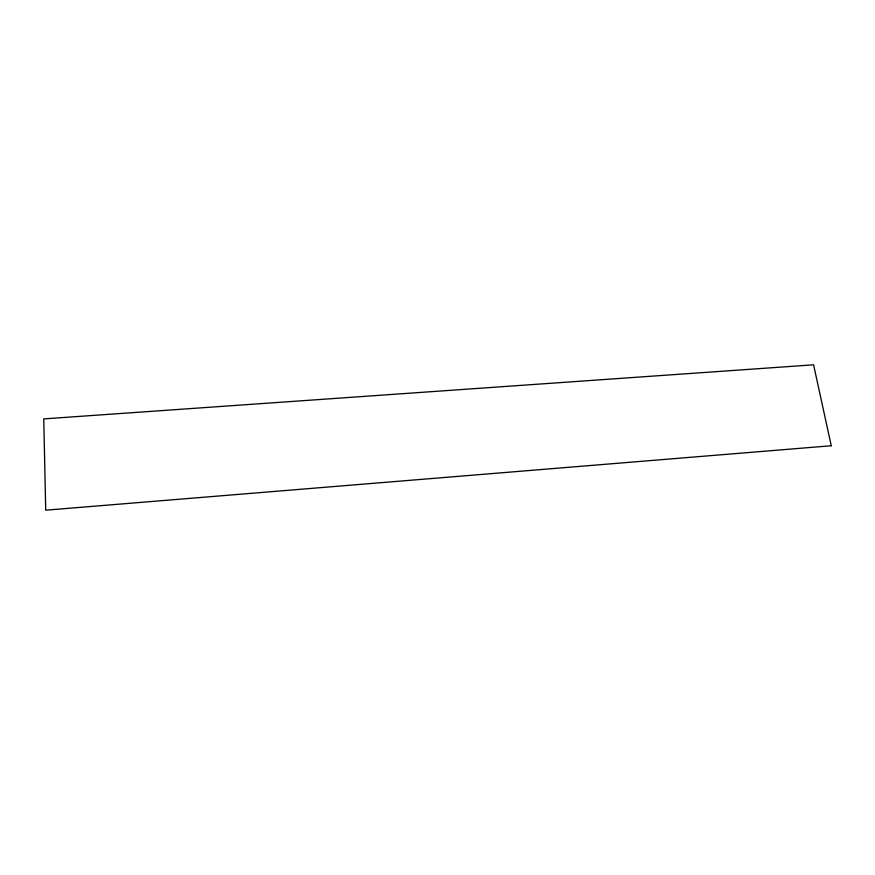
<?xml version="1.0" encoding="UTF-8"?>
<svg xmlns="http://www.w3.org/2000/svg" width="875" height="875" viewBox="0 0 875 875"><rect width="100%" height="100%" fill="white"/><g stroke="black" fill="none" stroke-linecap="round" stroke-linejoin="round"><path stroke-width="1.31" d="M831.25 445.747L45.719 510.191L43.75 418.895L813.586 364.809L831.25 445.747"/></g></svg>
